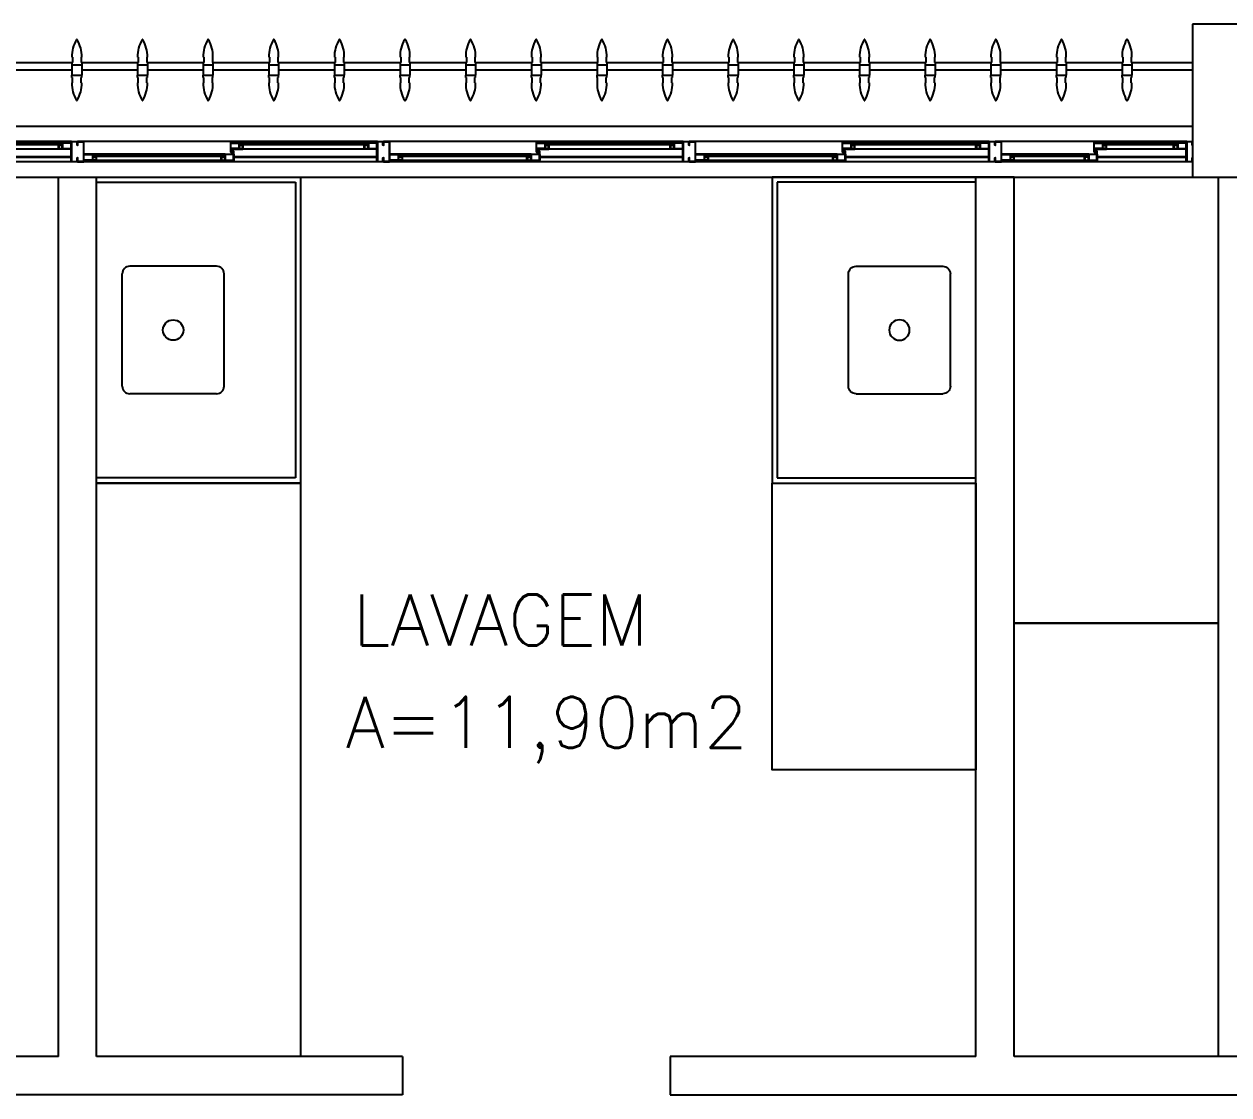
# Model space of a CAD drawing. Header units: millimetres. Extents: x 2128 to 2646, y 1972 to 2207.
# Drawn here: x 2330.027 to 2334.754, y 2111.765 to 2115.965 of the extents above; entities that cross this region are included whole.
import ezdxf

# ---------------------------------------------------------------- set-up
doc = ezdxf.new("R2010")
doc.units = ezdxf.units.MM
for name, color, linetype in [('AR-ALV', 2, 'Continuous'), ('AR-BANCADAS', 1, 'Continuous'), ('AR-BRISES', 1, 'Continuous'), ('AR-ESQ', 1, 'Continuous'), ('AR-ESTC', 3, 'Continuous'), ('AR-PEITORIL', 1, 'Continuous'), ('BC- VISTA', 1, 'Continuous'), ('BC-CUBA', 1, 'Continuous'), ('BR-PAINEL', 1, 'Continuous'), ('BR-SUPORTE', 1, 'Continuous'), ('COZ1', 1, 'Continuous'), ('DT-ESQ-BAGUETE-C', 1, 'Continuous'), ('DT-ESQ-BAGUETE-V', 1, 'Continuous'), ('DT-ESQ-CHAPA DOBRADA-V', 1, 'Continuous'), ('DT-ESQ-PERFIL CADEIRA-C', 2, 'Continuous'), ('DT-ESQ-PERFIL CADEIRA-V', 2, 'Continuous'), ('DT-ESQ-PERFIL U SIMPLES-C', 2, 'Continuous'), ('DT-ESQ-PERFIL U-C', 2, 'Continuous'), ('DT-ESQ-PERFIL U-V', 1, 'Continuous'), ('DT-ESQ-VIDRO-C', 2, 'Continuous'), ('DT-TXTMOD', 1, 'Continuous'), ('TEXTO', 2, 'Continuous'), ('Área', 2, 'Continuous')]:
    doc.layers.add(name, color=color, linetype=linetype)
doc.styles.add('S10', font='simplex.shx', dxfattribs={"height": 0.1})
doc.styles.add('UNB-100', font='simplex.shx', dxfattribs={"height": 0.2})

# ---------------------------------------------------------------- blocks, each defined once
blk = doc.blocks.new('CUBAbnc-01P')
at = {"layer": 'COZ1'}
for p, q in [((-0.25, -0.4705), (-0.25, -0.1305)), ((-0.22, -0.1005), (0.22, -0.1005)), ((0.25, -0.4705), (0.25, -0.1305)), ((-0.22, -0.5005), (0.22, -0.5005))]:
    blk.add_line(p, q, dxfattribs=at)
blk.add_circle((0, -0.3005), 0.04, dxfattribs=at)
for centre, start, end in [((-0.22, -0.1305), 90, 180), ((0.22, -0.1305), 0, 90), ((-0.22, -0.4705), 180, 270), ((0.22, -0.4705), 270, 0)]:
    blk.add_arc(centre, 0.03, start, end, dxfattribs=at)
blk = doc.blocks.new('BCP01')
at = {"layer": 'BC- VISTA'}
for p, q in [((0, -0.02), (0.78, -0.02)), ((0.78, -0.02), (0.78, -1.18)), ((0.78, -1.18), (0, -1.18))]:
    blk.add_line(p, q, dxfattribs=at)
blk.add_lwpolyline([(0.8, 0), (0.8, -1.2), (0, -1.2), (0, 0)], close=True, dxfattribs=at)
at = {"layer": 'BC-CUBA', "rotation": 90}
blk.add_blockref('CUBAbnc-01P', (0, -0.6), dxfattribs=at)
blk = doc.blocks.new('EF40-P')
at = {"layer": 'DT-ESQ-BAGUETE-C', "ltscale": 0.1}
for points in [[(0.4225, -0.08), (0.409, -0.08), (0.409, -0.0785), (0.422, -0.0785, 0.414214), (0.4225, -0.078), (0.4225, -0.067, 0.414214), (0.422, -0.0665), (0.409, -0.0665), (0.409, -0.065), (0.4225, -0.065, -0.414214), (0.424, -0.0665), (0.424, -0.0785, -0.414214)], [(0.7015, -0.08), (0.715, -0.08), (0.715, -0.0785), (0.702, -0.0785, -0.414214), (0.7015, -0.078), (0.7015, -0.067, -0.414214), (0.702, -0.0665), (0.715, -0.0665), (0.715, -0.065), (0.7015, -0.065, 0.414214), (0.7, -0.0665), (0.7, -0.0785, 0.414214)], [(1.41, -0.08), (1.3965, -0.08), (1.3965, -0.0785), (1.4095, -0.0785, 0.414214), (1.41, -0.078), (1.41, -0.067, 0.414214), (1.4095, -0.0665), (1.3965, -0.0665), (1.3965, -0.065), (1.41, -0.065, -0.414214), (1.4115, -0.0665), (1.4115, -0.0785, -0.414214)], [(1.9015, -0.08), (1.915, -0.08), (1.915, -0.0785), (1.902, -0.0785, -0.414214), (1.9015, -0.078), (1.9015, -0.067, -0.414214), (1.902, -0.0665), (1.915, -0.0665), (1.915, -0.065), (1.9015, -0.065, 0.414214), (1.9, -0.0665), (1.9, -0.0785, 0.414214)], [(2.61, -0.08), (2.5965, -0.08), (2.5965, -0.0785), (2.6095, -0.0785, 0.414214), (2.61, -0.078), (2.61, -0.067, 0.414214), (2.6095, -0.0665), (2.5965, -0.0665), (2.5965, -0.065), (2.61, -0.065, -0.414214), (2.6115, -0.0665), (2.6115, -0.0785, -0.414214)], [(3.1015, -0.08), (3.115, -0.08), (3.115, -0.0785), (3.102, -0.0785, -0.414214), (3.1015, -0.078), (3.1015, -0.067, -0.414214), (3.102, -0.0665), (3.115, -0.0665), (3.115, -0.065), (3.1015, -0.065, 0.414214), (3.1, -0.0665), (3.1, -0.0785, 0.414214)], [(3.81, -0.08), (3.7965, -0.08), (3.7965, -0.0785), (3.8095, -0.0785, 0.414214), (3.81, -0.078), (3.81, -0.067, 0.414214), (3.8095, -0.0665), (3.7965, -0.0665), (3.7965, -0.065), (3.81, -0.065, -0.414214), (3.8115, -0.0665), (3.8115, -0.0785, -0.414214)], [(4.3015, -0.08), (4.315, -0.08), (4.315, -0.0785), (4.302, -0.0785, -0.414214), (4.3015, -0.078), (4.3015, -0.067, -0.414214), (4.302, -0.0665), (4.315, -0.0665), (4.315, -0.065), (4.3015, -0.065, 0.414214), (4.3, -0.0665), (4.3, -0.0785, 0.414214)], [(0.0735, -0.125), (0.06, -0.125), (0.06, -0.1235), (0.073, -0.1235, 0.414214), (0.0735, -0.123), (0.0735, -0.112, 0.414214), (0.073, -0.1115), (0.06, -0.1115), (0.06, -0.11), (0.0735, -0.11, -0.414214), (0.075, -0.1115), (0.075, -0.1235, -0.414214)], [(0.339, -0.125), (0.3525, -0.125), (0.3525, -0.1235), (0.3395, -0.1235, -0.414214), (0.339, -0.123), (0.339, -0.112, -0.414214), (0.3395, -0.1115), (0.3525, -0.1115), (0.3525, -0.11), (0.339, -0.11, 0.414214), (0.3375, -0.1115), (0.3375, -0.1235, 0.414214)], [(0.8485, -0.125), (0.835, -0.125), (0.835, -0.1235), (0.848, -0.1235, 0.414214), (0.8485, -0.123), (0.8485, -0.112, 0.414214), (0.848, -0.1115), (0.835, -0.1115), (0.835, -0.11), (0.8485, -0.11, -0.414214), (0.85, -0.1115), (0.85, -0.1235, -0.414214)], [(1.3265, -0.125), (1.34, -0.125), (1.34, -0.1235), (1.327, -0.1235, -0.414214), (1.3265, -0.123), (1.3265, -0.112, -0.414214), (1.327, -0.1115), (1.34, -0.1115), (1.34, -0.11), (1.3265, -0.11, 0.414214), (1.325, -0.1115), (1.325, -0.1235, 0.414214)], [(2.0485, -0.125), (2.035, -0.125), (2.035, -0.1235), (2.048, -0.1235, 0.414214), (2.0485, -0.123), (2.0485, -0.112, 0.414214), (2.048, -0.1115), (2.035, -0.1115), (2.035, -0.11), (2.0485, -0.11, -0.414214), (2.05, -0.1115), (2.05, -0.1235, -0.414214)], [(2.5265, -0.125), (2.54, -0.125), (2.54, -0.1235), (2.527, -0.1235, -0.414214), (2.5265, -0.123), (2.5265, -0.112, -0.414214), (2.527, -0.1115), (2.54, -0.1115), (2.54, -0.11), (2.5265, -0.11, 0.414214), (2.525, -0.1115), (2.525, -0.1235, 0.414214)], [(3.2485, -0.125), (3.235, -0.125), (3.235, -0.1235), (3.248, -0.1235, 0.414214), (3.2485, -0.123), (3.2485, -0.112, 0.414214), (3.248, -0.1115), (3.235, -0.1115), (3.235, -0.11), (3.2485, -0.11, -0.414214), (3.25, -0.1115), (3.25, -0.1235, -0.414214)], [(3.7265, -0.125), (3.74, -0.125), (3.74, -0.1235), (3.727, -0.1235, -0.414214), (3.7265, -0.123), (3.7265, -0.112, -0.414214), (3.727, -0.1115), (3.74, -0.1115), (3.74, -0.11), (3.7265, -0.11, 0.414214), (3.725, -0.1115), (3.725, -0.1235, 0.414214)], [(4.4485, -0.125), (4.435, -0.125), (4.435, -0.1235), (4.448, -0.1235, 0.414214), (4.4485, -0.123), (4.4485, -0.112, 0.414214), (4.448, -0.1115), (4.435, -0.1115), (4.435, -0.11), (4.4485, -0.11, -0.414214), (4.45, -0.1115), (4.45, -0.1235, -0.414214)]]:
    blk.add_lwpolyline(points, format="xyb", close=True, dxfattribs=at)
at = {"layer": 'DT-ESQ-BAGUETE-V', "ltscale": 0.1}
for p, q in [((0.4225, -0.065), (0.7015, -0.065)), ((1.41, -0.065), (1.9015, -0.065)), ((2.61, -0.065), (3.1015, -0.065)), ((3.81, -0.065), (4.3015, -0.065)), ((0.0735, -0.11), (0.339, -0.11)), ((0.8485, -0.11), (1.3265, -0.11)), ((2.0485, -0.11), (2.5265, -0.11)), ((3.2485, -0.11), (3.7265, -0.11)), ((4.4485, -0.11), (4.714, -0.11))]:
    blk.add_line(p, q, dxfattribs=at)
at = {"layer": 'DT-ESQ-CHAPA DOBRADA-V', "ltscale": 0.1}
for p, q in [((0.025, -0.077), (0.374, -0.077)), ((0.025, -0.08), (0.374, -0.08)), ((0.8, -0.077), (1.3615, -0.077)), ((0.8, -0.08), (1.3615, -0.08)), ((2, -0.077), (2.5615, -0.077)), ((2, -0.08), (2.5615, -0.08)), ((3.2, -0.077), (3.7615, -0.077)), ((3.2, -0.08), (3.7615, -0.08)), ((4.4, -0.077), (4.749, -0.077)), ((4.4, -0.08), (4.749, -0.08))]:
    blk.add_line(p, q, dxfattribs=at)
at = {"layer": 'DT-ESQ-PERFIL CADEIRA-C', "ltscale": 0.1}
for p, q in [((0.376, -0.0885), (0.4225, -0.0885)), ((0.75, -0.0885), (0.7015, -0.0885)), ((1.3635, -0.0885), (1.41, -0.0885)), ((1.95, -0.0885), (1.9015, -0.0885)), ((2.5635, -0.0885), (2.61, -0.0885)), ((3.15, -0.0885), (3.1015, -0.0885)), ((3.7635, -0.0885), (3.81, -0.0885)), ((4.35, -0.0885), (4.3015, -0.0885)), ((0.025, -0.1335), (0.0735, -0.1335)), ((0.3855, -0.1335), (0.339, -0.1335)), ((0.8, -0.1335), (0.8485, -0.1335)), ((1.373, -0.1335), (1.3265, -0.1335)), ((2, -0.1335), (2.0485, -0.1335)), ((2.573, -0.1335), (2.5265, -0.1335)), ((3.2, -0.1335), (3.2485, -0.1335)), ((3.773, -0.1335), (3.7265, -0.1335)), ((4.4, -0.1335), (4.4485, -0.1335))]:
    blk.add_line(p, q, dxfattribs=at)
for points in [[(0.4225, -0.087, -1), (0.4225, -0.09), (0.376, -0.09, -0.414214), (0.374, -0.088), (0.374, -0.067, -0.414214), (0.376, -0.065), (0.4075, -0.065, -0.414214), (0.409, -0.0665), (0.409, -0.087)], [(0.409, -0.0885, -0.198913), (0.4079, -0.0881, -0.198913), (0.4075, -0.087), (0.4075, -0.067, 0.414214), (0.407, -0.0665), (0.376, -0.0665, 0.414214), (0.3755, -0.067), (0.3755, -0.088, 0.414214), (0.376, -0.0885)], [(0.7015, -0.09), (0.75, -0.09), (0.75, -0.0885), (0.715, -0.0885, 0.198912), (0.7161, -0.0881, 0.198913), (0.7165, -0.087), (0.7165, -0.067, -0.414214), (0.717, -0.0665), (0.75, -0.0665), (0.75, -0.065), (0.7165, -0.065, 0.414214), (0.715, -0.0665), (0.715, -0.0785), (0.715, -0.08), (0.715, -0.087), (0.7015, -0.087, 1)], [(1.41, -0.087, -1), (1.41, -0.09), (1.3635, -0.09, -0.414214), (1.3615, -0.088), (1.3615, -0.067, -0.414214), (1.3635, -0.065), (1.395, -0.065, -0.414214), (1.3965, -0.0665), (1.3965, -0.087)], [(1.3965, -0.0885, -0.198913), (1.3954, -0.0881, -0.198913), (1.395, -0.087), (1.395, -0.067, 0.414214), (1.3945, -0.0665), (1.3635, -0.0665, 0.414214), (1.363, -0.067), (1.363, -0.088, 0.414214), (1.3635, -0.0885)], [(1.9015, -0.09), (1.95, -0.09), (1.95, -0.0885), (1.915, -0.0885, 0.198912), (1.9161, -0.0881, 0.198913), (1.9165, -0.087), (1.9165, -0.067, -0.414214), (1.917, -0.0665), (1.95, -0.0665), (1.95, -0.065), (1.9165, -0.065, 0.414214), (1.915, -0.0665), (1.915, -0.0785), (1.915, -0.08), (1.915, -0.087), (1.9015, -0.087, 1)], [(2.61, -0.087, -1), (2.61, -0.09), (2.5635, -0.09, -0.414214), (2.5615, -0.088), (2.5615, -0.067, -0.414214), (2.5635, -0.065), (2.595, -0.065, -0.414214), (2.5965, -0.0665), (2.5965, -0.087)], [(2.5965, -0.0885, -0.198913), (2.5954, -0.0881, -0.198913), (2.595, -0.087), (2.595, -0.067, 0.414214), (2.5945, -0.0665), (2.5635, -0.0665, 0.414214), (2.563, -0.067), (2.563, -0.088, 0.414214), (2.5635, -0.0885)], [(3.1015, -0.09), (3.15, -0.09), (3.15, -0.0885), (3.115, -0.0885, 0.198912), (3.1161, -0.0881, 0.198913), (3.1165, -0.087), (3.1165, -0.067, -0.414214), (3.117, -0.0665), (3.15, -0.0665), (3.15, -0.065), (3.1165, -0.065, 0.414214), (3.115, -0.0665), (3.115, -0.0785), (3.115, -0.08), (3.115, -0.087), (3.1015, -0.087, 1)], [(3.81, -0.087, -1), (3.81, -0.09), (3.7635, -0.09, -0.414214), (3.7615, -0.088), (3.7615, -0.067, -0.414214), (3.7635, -0.065), (3.795, -0.065, -0.414214), (3.7965, -0.0665), (3.7965, -0.087)], [(3.7965, -0.0885, -0.198913), (3.7954, -0.0881, -0.198913), (3.795, -0.087), (3.795, -0.067, 0.414214), (3.7945, -0.0665), (3.7635, -0.0665, 0.414214), (3.763, -0.067), (3.763, -0.088, 0.414214), (3.7635, -0.0885)], [(4.3015, -0.09), (4.35, -0.09), (4.35, -0.0885), (4.315, -0.0885, 0.198912), (4.3161, -0.0881, 0.198913), (4.3165, -0.087), (4.3165, -0.067, -0.414214), (4.317, -0.0665), (4.35, -0.0665), (4.35, -0.065), (4.3165, -0.065, 0.414214), (4.315, -0.0665), (4.315, -0.0785), (4.315, -0.08), (4.315, -0.087), (4.3015, -0.087, 1)], [(0.0735, -0.135), (0.025, -0.135), (0.025, -0.1335), (0.06, -0.1335, -0.198912), (0.0589, -0.1331, -0.198913), (0.0585, -0.132), (0.0585, -0.112, 0.414214), (0.058, -0.1115), (0.025, -0.1115), (0.025, -0.11), (0.0585, -0.11, -0.414214), (0.06, -0.1115), (0.06, -0.1235), (0.06, -0.125), (0.06, -0.132), (0.0735, -0.132, -1)], [(0.339, -0.132, 1), (0.339, -0.135), (0.3855, -0.135, 0.414214), (0.3875, -0.133), (0.3875, -0.112, 0.414214), (0.3855, -0.11), (0.354, -0.11, 0.414214), (0.3525, -0.1115), (0.3525, -0.132)], [(0.3525, -0.1335, 0.198913), (0.3536, -0.1331, 0.198913), (0.354, -0.132), (0.354, -0.112, -0.414214), (0.3545, -0.1115), (0.3855, -0.1115, -0.414214), (0.386, -0.112), (0.386, -0.133, -0.414214), (0.3855, -0.1335)], [(0.8485, -0.135), (0.8, -0.135), (0.8, -0.1335), (0.835, -0.1335, -0.198912), (0.8339, -0.1331, -0.198913), (0.8335, -0.132), (0.8335, -0.112, 0.414214), (0.833, -0.1115), (0.8, -0.1115), (0.8, -0.11), (0.8335, -0.11, -0.414214), (0.835, -0.1115), (0.835, -0.1235), (0.835, -0.125), (0.835, -0.132), (0.8485, -0.132, -1)], [(1.3265, -0.132, 1), (1.3265, -0.135), (1.373, -0.135, 0.414214), (1.375, -0.133), (1.375, -0.112, 0.414214), (1.373, -0.11), (1.3415, -0.11, 0.414214), (1.34, -0.1115), (1.34, -0.132)], [(1.34, -0.1335, 0.198913), (1.3411, -0.1331, 0.198913), (1.3415, -0.132), (1.3415, -0.112, -0.414214), (1.342, -0.1115), (1.373, -0.1115, -0.414214), (1.3735, -0.112), (1.3735, -0.133, -0.414214), (1.373, -0.1335)], [(2.0485, -0.135), (2, -0.135), (2, -0.1335), (2.035, -0.1335, -0.198912), (2.0339, -0.1331, -0.198913), (2.0335, -0.132), (2.0335, -0.112, 0.414214), (2.033, -0.1115), (2, -0.1115), (2, -0.11), (2.0335, -0.11, -0.414214), (2.035, -0.1115), (2.035, -0.1235), (2.035, -0.125), (2.035, -0.132), (2.0485, -0.132, -1)], [(2.5265, -0.132, 1), (2.5265, -0.135), (2.573, -0.135, 0.414214), (2.575, -0.133), (2.575, -0.112, 0.414214), (2.573, -0.11), (2.5415, -0.11, 0.414214), (2.54, -0.1115), (2.54, -0.132)], [(2.54, -0.1335, 0.198913), (2.5411, -0.1331, 0.198913), (2.5415, -0.132), (2.5415, -0.112, -0.414214), (2.542, -0.1115), (2.573, -0.1115, -0.414214), (2.5735, -0.112), (2.5735, -0.133, -0.414214), (2.573, -0.1335)], [(3.2485, -0.135), (3.2, -0.135), (3.2, -0.1335), (3.235, -0.1335, -0.198912), (3.2339, -0.1331, -0.198913), (3.2335, -0.132), (3.2335, -0.112, 0.414214), (3.233, -0.1115), (3.2, -0.1115), (3.2, -0.11), (3.2335, -0.11, -0.414214), (3.235, -0.1115), (3.235, -0.1235), (3.235, -0.125), (3.235, -0.132), (3.2485, -0.132, -1)], [(3.7265, -0.132, 1), (3.7265, -0.135), (3.773, -0.135, 0.414214), (3.775, -0.133), (3.775, -0.112, 0.414214), (3.773, -0.11), (3.7415, -0.11, 0.414214), (3.74, -0.1115), (3.74, -0.132)], [(3.74, -0.1335, 0.198913), (3.7411, -0.1331, 0.198913), (3.7415, -0.132), (3.7415, -0.112, -0.414214), (3.742, -0.1115), (3.773, -0.1115, -0.414214), (3.7735, -0.112), (3.7735, -0.133, -0.414214), (3.773, -0.1335)], [(4.4485, -0.135), (4.4, -0.135), (4.4, -0.1335), (4.435, -0.1335, -0.198912), (4.4339, -0.1331, -0.198913), (4.4335, -0.132), (4.4335, -0.112, 0.414214), (4.433, -0.1115), (4.4, -0.1115), (4.4, -0.11), (4.4335, -0.11, -0.414214), (4.435, -0.1115), (4.435, -0.1235), (4.435, -0.125), (4.435, -0.132), (4.4485, -0.132, -1)]]:
    blk.add_lwpolyline(points, format="xyb", close=True, dxfattribs=at)
at = {"layer": 'DT-ESQ-PERFIL CADEIRA-V', "ltscale": 0.1}
for p, q in [((0.4075, -0.09), (0.7015, -0.09)), ((1.395, -0.09), (1.9015, -0.09)), ((2.595, -0.09), (3.1015, -0.09)), ((3.795, -0.09), (4.3015, -0.09)), ((0.0735, -0.135), (0.339, -0.135)), ((0.8485, -0.135), (1.3265, -0.135)), ((2.0485, -0.135), (2.5265, -0.135)), ((3.2485, -0.135), (3.7265, -0.135)), ((4.4485, -0.135), (4.714, -0.135))]:
    blk.add_line(p, q, dxfattribs=at)
at = {"layer": 'DT-ESQ-PERFIL U SIMPLES-C', "ltscale": 0.1}
for points in [[(0.376, -0.102), (0.384, -0.102), (0.384, -0.1005), (0.376, -0.1005, -0.414214), (0.3755, -0.1), (0.3755, -0.092, -0.414214), (0.376, -0.0915), (0.384, -0.0915), (0.384, -0.09), (0.376, -0.09, 0.414214), (0.374, -0.092), (0.374, -0.1, 0.414214)], [(1.3635, -0.102), (1.3715, -0.102), (1.3715, -0.1005), (1.3635, -0.1005, -0.414214), (1.363, -0.1), (1.363, -0.092, -0.414214), (1.3635, -0.0915), (1.3715, -0.0915), (1.3715, -0.09), (1.3635, -0.09, 0.414214), (1.3615, -0.092), (1.3615, -0.1, 0.414214)], [(2.5635, -0.102), (2.5715, -0.102), (2.5715, -0.1005), (2.5635, -0.1005, -0.414214), (2.563, -0.1), (2.563, -0.092, -0.414214), (2.5635, -0.0915), (2.5715, -0.0915), (2.5715, -0.09), (2.5635, -0.09, 0.414214), (2.5615, -0.092), (2.5615, -0.1, 0.414214)], [(3.7635, -0.102), (3.7715, -0.102), (3.7715, -0.1005), (3.7635, -0.1005, -0.414214), (3.763, -0.1), (3.763, -0.092, -0.414214), (3.7635, -0.0915), (3.7715, -0.0915), (3.7715, -0.09), (3.7635, -0.09, 0.414214), (3.7615, -0.092), (3.7615, -0.1, 0.414214)], [(0.3855, -0.098), (0.3775, -0.098), (0.3775, -0.0995), (0.3855, -0.0995, -0.414214), (0.386, -0.1), (0.386, -0.108, -0.414214), (0.3855, -0.1085), (0.3775, -0.1085), (0.3775, -0.11), (0.3855, -0.11, 0.414214), (0.3875, -0.108), (0.3875, -0.1, 0.414214)], [(1.373, -0.098), (1.365, -0.098), (1.365, -0.0995), (1.373, -0.0995, -0.414214), (1.3735, -0.1), (1.3735, -0.108, -0.414214), (1.373, -0.1085), (1.365, -0.1085), (1.365, -0.11), (1.373, -0.11, 0.414214), (1.375, -0.108), (1.375, -0.1, 0.414214)], [(2.573, -0.098), (2.565, -0.098), (2.565, -0.0995), (2.573, -0.0995, -0.414214), (2.5735, -0.1), (2.5735, -0.108, -0.414214), (2.573, -0.1085), (2.565, -0.1085), (2.565, -0.11), (2.573, -0.11, 0.414214), (2.575, -0.108), (2.575, -0.1, 0.414214)], [(3.773, -0.098), (3.765, -0.098), (3.765, -0.0995), (3.773, -0.0995, -0.414214), (3.7735, -0.1), (3.7735, -0.108, -0.414214), (3.773, -0.1085), (3.765, -0.1085), (3.765, -0.11), (3.773, -0.11, 0.414214), (3.775, -0.108), (3.775, -0.1, 0.414214)]]:
    blk.add_lwpolyline(points, format="xyb", close=True, dxfattribs=at)
at = {"layer": 'DT-ESQ-PERFIL U-C', "ltscale": 0.1}
for points in [[(0, -0.0615, -0.414214), (0.0015, -0.06), (0.0235, -0.06, -0.414214), (0.025, -0.0615), (0.025, -0.1385, -0.414214), (0.0235, -0.14), (0.0015, -0.14, -0.414214), (0, -0.1385), (0, -0.125), (0.0015, -0.125), (0.0015, -0.138, 0.414214), (0.002, -0.1385), (0.023, -0.1385, 0.414214), (0.0235, -0.138), (0.0235, -0.062, 0.414214), (0.023, -0.0615), (0.002, -0.0615, 0.414214), (0.0015, -0.062), (0.0015, -0.075), (0, -0.075)], [(0.775, -0.0615, 0.414214), (0.7735, -0.06), (0.7515, -0.06, 0.414214), (0.75, -0.0615), (0.75, -0.1385, 0.414214), (0.7515, -0.14), (0.7735, -0.14, 0.414214), (0.775, -0.1385), (0.775, -0.125), (0.7735, -0.125), (0.7735, -0.138, -0.414214), (0.773, -0.1385), (0.752, -0.1385, -0.414214), (0.7515, -0.138), (0.7515, -0.062, -0.414214), (0.752, -0.0615), (0.773, -0.0615, -0.414214), (0.7735, -0.062), (0.7735, -0.075), (0.775, -0.075)], [(0.775, -0.0615, -0.414214), (0.7765, -0.06), (0.7985, -0.06, -0.414214), (0.8, -0.0615), (0.8, -0.1385, -0.414214), (0.7985, -0.14), (0.7765, -0.14, -0.414214), (0.775, -0.1385), (0.775, -0.125), (0.7765, -0.125), (0.7765, -0.138, 0.414214), (0.777, -0.1385), (0.798, -0.1385, 0.414214), (0.7985, -0.138), (0.7985, -0.062, 0.414214), (0.798, -0.0615), (0.777, -0.0615, 0.414214), (0.7765, -0.062), (0.7765, -0.075), (0.775, -0.075)], [(1.975, -0.0615, 0.414214), (1.9735, -0.06), (1.9515, -0.06, 0.414214), (1.95, -0.0615), (1.95, -0.1385, 0.414214), (1.9515, -0.14), (1.9735, -0.14, 0.414214), (1.975, -0.1385), (1.975, -0.125), (1.9735, -0.125), (1.9735, -0.138, -0.414214), (1.973, -0.1385), (1.952, -0.1385, -0.414214), (1.9515, -0.138), (1.9515, -0.062, -0.414214), (1.952, -0.0615), (1.973, -0.0615, -0.414214), (1.9735, -0.062), (1.9735, -0.075), (1.975, -0.075)], [(1.975, -0.0615, -0.414214), (1.9765, -0.06), (1.9985, -0.06, -0.414214), (2, -0.0615), (2, -0.1385, -0.414214), (1.9985, -0.14), (1.9765, -0.14, -0.414214), (1.975, -0.1385), (1.975, -0.125), (1.9765, -0.125), (1.9765, -0.138, 0.414214), (1.977, -0.1385), (1.998, -0.1385, 0.414214), (1.9985, -0.138), (1.9985, -0.062, 0.414214), (1.998, -0.0615), (1.977, -0.0615, 0.414214), (1.9765, -0.062), (1.9765, -0.075), (1.975, -0.075)], [(3.175, -0.0615, 0.414214), (3.1735, -0.06), (3.1515, -0.06, 0.414214), (3.15, -0.0615), (3.15, -0.1385, 0.414214), (3.1515, -0.14), (3.1735, -0.14, 0.414214), (3.175, -0.1385), (3.175, -0.125), (3.1735, -0.125), (3.1735, -0.138, -0.414214), (3.173, -0.1385), (3.152, -0.1385, -0.414214), (3.1515, -0.138), (3.1515, -0.062, -0.414214), (3.152, -0.0615), (3.173, -0.0615, -0.414214), (3.1735, -0.062), (3.1735, -0.075), (3.175, -0.075)], [(3.175, -0.0615, -0.414214), (3.1765, -0.06), (3.1985, -0.06, -0.414214), (3.2, -0.0615), (3.2, -0.1385, -0.414214), (3.1985, -0.14), (3.1765, -0.14, -0.414214), (3.175, -0.1385), (3.175, -0.125), (3.1765, -0.125), (3.1765, -0.138, 0.414214), (3.177, -0.1385), (3.198, -0.1385, 0.414214), (3.1985, -0.138), (3.1985, -0.062, 0.414214), (3.198, -0.0615), (3.177, -0.0615, 0.414214), (3.1765, -0.062), (3.1765, -0.075), (3.175, -0.075)], [(4.375, -0.0615, 0.414214), (4.3735, -0.06), (4.3515, -0.06, 0.414214), (4.35, -0.0615), (4.35, -0.1385, 0.414214), (4.3515, -0.14), (4.3735, -0.14, 0.414214), (4.375, -0.1385), (4.375, -0.125), (4.3735, -0.125), (4.3735, -0.138, -0.414214), (4.373, -0.1385), (4.352, -0.1385, -0.414214), (4.3515, -0.138), (4.3515, -0.062, -0.414214), (4.352, -0.0615), (4.373, -0.0615, -0.414214), (4.3735, -0.062), (4.3735, -0.075), (4.375, -0.075)], [(4.375, -0.0615, -0.414214), (4.3765, -0.06), (4.3985, -0.06, -0.414214), (4.4, -0.0615), (4.4, -0.1385, -0.414214), (4.3985, -0.14), (4.3765, -0.14, -0.414214), (4.375, -0.1385), (4.375, -0.125), (4.3765, -0.125), (4.3765, -0.138, 0.414214), (4.377, -0.1385), (4.398, -0.1385, 0.414214), (4.3985, -0.138), (4.3985, -0.062, 0.414214), (4.398, -0.0615), (4.377, -0.0615, 0.414214), (4.3765, -0.062), (4.3765, -0.075), (4.375, -0.075)]]:
    blk.add_lwpolyline(points, format="xyb", close=True, dxfattribs=at)
at = {"layer": 'DT-ESQ-PERFIL U-V', "ltscale": 0.1}
for p, q in [((0.0235, -0.06), (0.7515, -0.06)), ((0.7985, -0.06), (1.9515, -0.06)), ((1.9985, -0.06), (3.1515, -0.06)), ((3.1985, -0.06), (4.3515, -0.06)), ((4.3985, -0.06), (5.1265, -0.06)), ((0.0235, -0.14), (0.7515, -0.14)), ((0.7985, -0.14), (1.9515, -0.14)), ((1.9985, -0.14), (3.1515, -0.14)), ((3.1985, -0.14), (4.3515, -0.14)), ((4.3985, -0.14), (5.1265, -0.14))]:
    blk.add_line(p, q, dxfattribs=at)
at = {"layer": 'DT-ESQ-VIDRO-C', "ltscale": 0.1}
for points in [[(0.7125, -0.085), (0.7125, -0.082), (0.4115, -0.082), (0.4115, -0.085)], [(1.9125, -0.085), (1.9125, -0.082), (1.399, -0.082), (1.399, -0.085)], [(3.1125, -0.085), (3.1125, -0.082), (2.599, -0.082), (2.599, -0.085)], [(4.3125, -0.085), (4.3125, -0.082), (3.799, -0.082), (3.799, -0.085)], [(0.063, -0.13), (0.063, -0.127), (0.3495, -0.127), (0.3495, -0.13)], [(0.838, -0.13), (0.838, -0.127), (1.337, -0.127), (1.337, -0.13)], [(2.038, -0.13), (2.038, -0.127), (2.537, -0.127), (2.537, -0.13)], [(3.238, -0.13), (3.238, -0.127), (3.737, -0.127), (3.737, -0.13)], [(4.438, -0.13), (4.438, -0.127), (4.7245, -0.127), (4.7245, -0.13)]]:
    blk.add_lwpolyline(points, close=True, dxfattribs=at)
at = {"layer": 'DT-TXTMOD', "ltscale": 0.1, "style": 'S10', "flags": 3}
for tag, p in [('M01', (0.025, -0.28)), ('M02', (0.3253, -0.28)), ('M03', (0.627, -0.28)), ('M04', (0.9288, -0.28)), ('M05', (1.2306, -0.28)), ('M06', (1.5323, -0.28)), ('M07', (1.8341, -0.28)), ('M08', (2.1359, -0.28)), ('M09', (2.4376, -0.28)), ('M10', (2.7394, -0.28)), ('M11', (3.0412, -0.28)), ('M12', (3.3429, -0.28)), ('M13', (3.6447, -0.28)), ('M14', (3.9464, -0.28)), ('M15', (4.2482, -0.28)), ('M16', (4.55, -0.28)), ('M17', (4.8517, -0.28))]:
    blk.add_attdef(tag, p, '', height=0.1, dxfattribs=at)
blk = doc.blocks.new('BR-MODULO8')
at = {"layer": 'BR-PAINEL'}
for p, q in [((-4.3967, 0.27), (-4.3942, 0.27)), ((-4.3967, 0.25), (-4.3967, 0.24)), ((-4.3967, 0.25), (-4.3942, 0.25)), ((-4.3967, 0.24), (-4.3583, 0.24)), ((-4.3967, 0.24), (-4.3967, 0.2)), ((-4.3942, 0.27), (-4.3942, 0.25)), ((-4.3608, 0.27), (-4.3608, 0.25)), ((-4.3583, 0.27), (-4.3608, 0.27)), ((-4.3583, 0.25), (-4.3608, 0.25)), ((-4.3583, 0.25), (-4.3583, 0.24)), ((-4.3583, 0.24), (-4.3583, 0.2)), ((-4.1392, 0.27), (-4.1367, 0.27)), ((-4.1392, 0.25), (-4.1392, 0.24)), ((-4.1392, 0.25), (-4.1367, 0.25)), ((-4.1392, 0.24), (-4.1008, 0.24)), ((-4.1392, 0.24), (-4.1392, 0.2)), ((-4.1367, 0.27), (-4.1367, 0.25)), ((-4.1033, 0.27), (-4.1033, 0.25)), ((-4.1008, 0.27), (-4.1033, 0.27)), ((-4.1008, 0.25), (-4.1033, 0.25)), ((-4.1008, 0.25), (-4.1008, 0.24)), ((-4.1008, 0.24), (-4.1008, 0.2)), ((-3.8817, 0.27), (-3.8792, 0.27)), ((-3.8817, 0.25), (-3.8817, 0.24)), ((-3.8817, 0.25), (-3.8792, 0.25)), ((-3.8817, 0.24), (-3.8433, 0.24)), ((-3.8817, 0.24), (-3.8817, 0.2)), ((-3.8792, 0.27), (-3.8792, 0.25)), ((-3.8458, 0.27), (-3.8458, 0.25)), ((-3.8433, 0.27), (-3.8458, 0.27)), ((-3.8433, 0.25), (-3.8458, 0.25)), ((-3.8433, 0.25), (-3.8433, 0.24)), ((-3.8433, 0.24), (-3.8433, 0.2)), ((-3.6242, 0.27), (-3.6217, 0.27)), ((-3.6242, 0.25), (-3.6242, 0.24)), ((-3.6242, 0.25), (-3.6217, 0.25)), ((-3.6242, 0.24), (-3.5858, 0.24)), ((-3.6242, 0.24), (-3.6242, 0.2)), ((-3.6217, 0.27), (-3.6217, 0.25)), ((-3.5883, 0.27), (-3.5883, 0.25)), ((-3.5858, 0.27), (-3.5883, 0.27)), ((-3.5858, 0.25), (-3.5883, 0.25)), ((-3.5858, 0.25), (-3.5858, 0.24)), ((-3.5858, 0.24), (-3.5858, 0.2)), ((-3.3667, 0.27), (-3.3642, 0.27)), ((-3.3667, 0.25), (-3.3667, 0.24)), ((-3.3667, 0.25), (-3.3642, 0.25)), ((-3.3667, 0.24), (-3.3283, 0.24)), ((-3.3667, 0.24), (-3.3667, 0.2)), ((-3.3642, 0.27), (-3.3642, 0.25)), ((-3.3308, 0.27), (-3.3308, 0.25)), ((-3.3283, 0.27), (-3.3308, 0.27)), ((-3.3283, 0.25), (-3.3308, 0.25)), ((-3.3283, 0.25), (-3.3283, 0.24)), ((-3.3283, 0.24), (-3.3283, 0.2)), ((-3.1092, 0.27), (-3.1067, 0.27)), ((-3.1092, 0.25), (-3.1092, 0.24)), ((-3.1092, 0.25), (-3.1067, 0.25)), ((-3.1092, 0.24), (-3.0708, 0.24)), ((-3.1092, 0.24), (-3.1092, 0.2)), ((-3.1067, 0.27), (-3.1067, 0.25)), ((-3.0733, 0.27), (-3.0733, 0.25)), ((-3.0708, 0.27), (-3.0733, 0.27)), ((-3.0708, 0.25), (-3.0733, 0.25)), ((-3.0708, 0.25), (-3.0708, 0.24)), ((-3.0708, 0.24), (-3.0708, 0.2)), ((-2.8517, 0.27), (-2.8492, 0.27)), ((-2.8517, 0.25), (-2.8517, 0.24)), ((-2.8517, 0.25), (-2.8492, 0.25)), ((-2.8517, 0.24), (-2.8133, 0.24)), ((-2.8517, 0.24), (-2.8517, 0.2)), ((-2.8492, 0.27), (-2.8492, 0.25)), ((-2.8158, 0.27), (-2.8158, 0.25)), ((-2.8133, 0.27), (-2.8158, 0.27)), ((-2.8133, 0.25), (-2.8158, 0.25)), ((-2.8133, 0.25), (-2.8133, 0.24)), ((-2.8133, 0.24), (-2.8133, 0.2)), ((-2.5942, 0.27), (-2.5917, 0.27)), ((-2.5942, 0.25), (-2.5942, 0.24)), ((-2.5942, 0.25), (-2.5917, 0.25)), ((-2.5942, 0.24), (-2.5558, 0.24)), ((-2.5942, 0.24), (-2.5942, 0.2)), ((-2.5917, 0.27), (-2.5917, 0.25)), ((-2.5583, 0.27), (-2.5583, 0.25)), ((-2.5558, 0.27), (-2.5583, 0.27)), ((-2.5558, 0.25), (-2.5583, 0.25)), ((-2.5558, 0.25), (-2.5558, 0.24)), ((-2.5558, 0.24), (-2.5558, 0.2)), ((-2.3367, 0.27), (-2.3342, 0.27)), ((-2.3367, 0.25), (-2.3367, 0.24)), ((-2.3367, 0.25), (-2.3342, 0.25)), ((-2.3367, 0.24), (-2.2983, 0.24)), ((-2.3367, 0.24), (-2.3367, 0.2)), ((-2.3342, 0.27), (-2.3342, 0.25)), ((-2.3008, 0.27), (-2.3008, 0.25)), ((-2.2983, 0.27), (-2.3008, 0.27)), ((-2.2983, 0.25), (-2.3008, 0.25)), ((-2.2983, 0.25), (-2.2983, 0.24)), ((-2.2983, 0.24), (-2.2983, 0.2)), ((-2.0792, 0.27), (-2.0767, 0.27)), ((-2.0792, 0.25), (-2.0792, 0.24)), ((-2.0792, 0.25), (-2.0767, 0.25)), ((-2.0792, 0.24), (-2.0408, 0.24)), ((-2.0792, 0.24), (-2.0792, 0.2)), ((-2.0767, 0.27), (-2.0767, 0.25)), ((-2.0433, 0.27), (-2.0433, 0.25)), ((-2.0408, 0.27), (-2.0433, 0.27)), ((-2.0408, 0.25), (-2.0433, 0.25)), ((-2.0408, 0.25), (-2.0408, 0.24)), ((-2.0408, 0.24), (-2.0408, 0.2)), ((-1.8217, 0.27), (-1.8192, 0.27)), ((-1.8217, 0.25), (-1.8217, 0.24)), ((-1.8217, 0.25), (-1.8192, 0.25)), ((-1.8217, 0.24), (-1.7833, 0.24)), ((-1.8217, 0.24), (-1.8217, 0.2)), ((-1.8192, 0.27), (-1.8192, 0.25)), ((-1.7858, 0.27), (-1.7858, 0.25)), ((-1.7833, 0.27), (-1.7858, 0.27)), ((-1.7833, 0.25), (-1.7858, 0.25)), ((-1.7833, 0.25), (-1.7833, 0.24)), ((-1.7833, 0.24), (-1.7833, 0.2)), ((-1.5642, 0.27), (-1.5617, 0.27)), ((-1.5642, 0.25), (-1.5642, 0.24)), ((-1.5642, 0.25), (-1.5617, 0.25)), ((-1.5642, 0.24), (-1.5258, 0.24)), ((-1.5642, 0.24), (-1.5642, 0.2)), ((-1.5617, 0.27), (-1.5617, 0.25)), ((-1.5283, 0.27), (-1.5283, 0.25)), ((-1.5258, 0.27), (-1.5283, 0.27)), ((-1.5258, 0.25), (-1.5283, 0.25)), ((-1.5258, 0.25), (-1.5258, 0.24)), ((-1.5258, 0.24), (-1.5258, 0.2)), ((-1.3067, 0.27), (-1.3042, 0.27)), ((-1.3067, 0.25), (-1.3067, 0.24)), ((-1.3067, 0.25), (-1.3042, 0.25)), ((-1.3067, 0.24), (-1.2683, 0.24)), ((-1.3067, 0.24), (-1.3067, 0.2)), ((-1.3042, 0.27), (-1.3042, 0.25)), ((-1.2708, 0.27), (-1.2708, 0.25)), ((-1.2683, 0.27), (-1.2708, 0.27)), ((-1.2683, 0.25), (-1.2708, 0.25)), ((-1.2683, 0.25), (-1.2683, 0.24)), ((-1.2683, 0.24), (-1.2683, 0.2)), ((-1.0492, 0.27), (-1.0467, 0.27)), ((-1.0492, 0.25), (-1.0492, 0.24)), ((-1.0492, 0.25), (-1.0467, 0.25)), ((-1.0492, 0.24), (-1.0108, 0.24)), ((-1.0492, 0.24), (-1.0492, 0.2)), ((-1.0467, 0.27), (-1.0467, 0.25)), ((-1.0133, 0.27), (-1.0133, 0.25)), ((-1.0108, 0.27), (-1.0133, 0.27)), ((-1.0108, 0.25), (-1.0133, 0.25)), ((-1.0108, 0.25), (-1.0108, 0.24)), ((-1.0108, 0.24), (-1.0108, 0.2)), ((-0.7917, 0.27), (-0.7892, 0.27)), ((-0.7917, 0.25), (-0.7917, 0.24)), ((-0.7917, 0.25), (-0.7892, 0.25)), ((-0.7917, 0.24), (-0.7533, 0.24)), ((-0.7917, 0.24), (-0.7917, 0.2)), ((-0.7892, 0.27), (-0.7892, 0.25)), ((-0.7558, 0.27), (-0.7558, 0.25)), ((-0.7533, 0.27), (-0.7558, 0.27)), ((-0.7533, 0.25), (-0.7558, 0.25)), ((-0.7533, 0.25), (-0.7533, 0.24)), ((-0.7533, 0.24), (-0.7533, 0.2)), ((-0.5342, 0.27), (-0.5317, 0.27)), ((-0.5342, 0.25), (-0.5317, 0.25)), ((-0.5342, 0.25), (-0.5342, 0.24)), ((-0.5342, 0.24), (-0.5342, 0.2)), ((-0.5342, 0.24), (-0.4958, 0.24)), ((-0.5317, 0.27), (-0.5317, 0.25)), ((-0.4958, 0.27), (-0.4983, 0.27)), ((-0.4983, 0.27), (-0.4983, 0.25)), ((-0.4958, 0.25), (-0.4983, 0.25)), ((-0.4958, 0.25), (-0.4958, 0.24)), ((-0.4958, 0.24), (-0.4958, 0.2)), ((-0.2767, 0.27), (-0.2742, 0.27)), ((-0.2767, 0.25), (-0.2767, 0.24)), ((-0.2767, 0.25), (-0.2742, 0.25)), ((-0.2767, 0.24), (-0.2383, 0.24)), ((-0.2767, 0.24), (-0.2767, 0.2)), ((-0.2742, 0.27), (-0.2742, 0.25)), ((-0.2408, 0.27), (-0.2408, 0.25)), ((-0.2383, 0.27), (-0.2408, 0.27)), ((-0.2383, 0.25), (-0.2408, 0.25)), ((-0.2383, 0.25), (-0.2383, 0.24)), ((-0.2383, 0.24), (-0.2383, 0.2)), ((-4.3967, 0.2), (-4.3583, 0.2)), ((-4.3967, 0.19), (-4.3967, 0.2)), ((-4.3967, 0.19), (-4.3942, 0.19)), ((-4.3942, 0.17), (-4.3942, 0.19)), ((-4.3583, 0.19), (-4.3608, 0.19)), ((-4.3608, 0.17), (-4.3608, 0.19)), ((-4.3583, 0.19), (-4.3583, 0.2)), ((-4.1392, 0.2), (-4.1008, 0.2)), ((-4.1392, 0.19), (-4.1392, 0.2)), ((-4.1392, 0.19), (-4.1367, 0.19)), ((-4.1367, 0.17), (-4.1367, 0.19)), ((-4.1008, 0.19), (-4.1033, 0.19)), ((-4.1033, 0.17), (-4.1033, 0.19)), ((-4.1008, 0.19), (-4.1008, 0.2)), ((-3.8817, 0.2), (-3.8433, 0.2)), ((-3.8817, 0.19), (-3.8817, 0.2)), ((-3.8817, 0.19), (-3.8792, 0.19)), ((-3.8792, 0.17), (-3.8792, 0.19)), ((-3.8433, 0.19), (-3.8458, 0.19)), ((-3.8458, 0.17), (-3.8458, 0.19)), ((-3.8433, 0.19), (-3.8433, 0.2)), ((-3.6242, 0.2), (-3.5858, 0.2)), ((-3.6242, 0.19), (-3.6242, 0.2)), ((-3.6242, 0.19), (-3.6217, 0.19)), ((-3.6217, 0.17), (-3.6217, 0.19)), ((-3.5858, 0.19), (-3.5883, 0.19)), ((-3.5883, 0.17), (-3.5883, 0.19)), ((-3.5858, 0.19), (-3.5858, 0.2)), ((-3.3667, 0.2), (-3.3283, 0.2)), ((-3.3667, 0.19), (-3.3667, 0.2)), ((-3.3667, 0.19), (-3.3642, 0.19)), ((-3.3642, 0.17), (-3.3642, 0.19)), ((-3.3283, 0.19), (-3.3308, 0.19)), ((-3.3308, 0.17), (-3.3308, 0.19)), ((-3.3283, 0.19), (-3.3283, 0.2)), ((-3.1092, 0.2), (-3.0708, 0.2)), ((-3.1092, 0.19), (-3.1092, 0.2)), ((-3.1092, 0.19), (-3.1067, 0.19)), ((-3.1067, 0.17), (-3.1067, 0.19)), ((-3.0708, 0.19), (-3.0733, 0.19)), ((-3.0733, 0.17), (-3.0733, 0.19)), ((-3.0708, 0.19), (-3.0708, 0.2)), ((-2.8517, 0.2), (-2.8133, 0.2)), ((-2.8517, 0.19), (-2.8517, 0.2)), ((-2.8517, 0.19), (-2.8492, 0.19)), ((-2.8492, 0.17), (-2.8492, 0.19)), ((-2.8133, 0.19), (-2.8158, 0.19)), ((-2.8158, 0.17), (-2.8158, 0.19)), ((-2.8133, 0.19), (-2.8133, 0.2)), ((-2.5942, 0.2), (-2.5558, 0.2)), ((-2.5942, 0.19), (-2.5942, 0.2)), ((-2.5942, 0.19), (-2.5917, 0.19)), ((-2.5917, 0.17), (-2.5917, 0.19)), ((-2.5558, 0.19), (-2.5583, 0.19)), ((-2.5583, 0.17), (-2.5583, 0.19)), ((-2.5558, 0.19), (-2.5558, 0.2)), ((-2.3367, 0.2), (-2.2983, 0.2)), ((-2.3367, 0.19), (-2.3367, 0.2)), ((-2.3367, 0.19), (-2.3342, 0.19)), ((-2.3342, 0.17), (-2.3342, 0.19)), ((-2.2983, 0.19), (-2.3008, 0.19)), ((-2.3008, 0.17), (-2.3008, 0.19)), ((-2.2983, 0.19), (-2.2983, 0.2)), ((-2.0792, 0.2), (-2.0408, 0.2)), ((-2.0792, 0.19), (-2.0792, 0.2)), ((-2.0792, 0.19), (-2.0767, 0.19)), ((-2.0767, 0.17), (-2.0767, 0.19)), ((-2.0408, 0.19), (-2.0433, 0.19)), ((-2.0433, 0.17), (-2.0433, 0.19)), ((-2.0408, 0.19), (-2.0408, 0.2)), ((-1.8217, 0.2), (-1.7833, 0.2)), ((-1.8217, 0.19), (-1.8217, 0.2)), ((-1.8217, 0.19), (-1.8192, 0.19)), ((-1.8192, 0.17), (-1.8192, 0.19)), ((-1.7833, 0.19), (-1.7858, 0.19)), ((-1.7858, 0.17), (-1.7858, 0.19)), ((-1.7833, 0.19), (-1.7833, 0.2)), ((-1.5642, 0.2), (-1.5258, 0.2)), ((-1.5642, 0.19), (-1.5642, 0.2)), ((-1.5642, 0.19), (-1.5617, 0.19)), ((-1.5617, 0.17), (-1.5617, 0.19)), ((-1.5258, 0.19), (-1.5283, 0.19)), ((-1.5283, 0.17), (-1.5283, 0.19)), ((-1.5258, 0.19), (-1.5258, 0.2)), ((-1.3067, 0.2), (-1.2683, 0.2)), ((-1.3067, 0.19), (-1.3067, 0.2)), ((-1.3067, 0.19), (-1.3042, 0.19)), ((-1.3042, 0.17), (-1.3042, 0.19)), ((-1.2683, 0.19), (-1.2708, 0.19)), ((-1.2708, 0.17), (-1.2708, 0.19)), ((-1.2683, 0.19), (-1.2683, 0.2)), ((-1.0492, 0.2), (-1.0108, 0.2)), ((-1.0492, 0.19), (-1.0492, 0.2)), ((-1.0492, 0.19), (-1.0467, 0.19)), ((-1.0467, 0.17), (-1.0467, 0.19)), ((-1.0108, 0.19), (-1.0133, 0.19)), ((-1.0133, 0.17), (-1.0133, 0.19)), ((-1.0108, 0.19), (-1.0108, 0.2)), ((-0.7917, 0.2), (-0.7533, 0.2)), ((-0.7917, 0.19), (-0.7917, 0.2)), ((-0.7917, 0.19), (-0.7892, 0.19)), ((-0.7892, 0.17), (-0.7892, 0.19)), ((-0.7533, 0.19), (-0.7558, 0.19)), ((-0.7558, 0.17), (-0.7558, 0.19)), ((-0.7533, 0.19), (-0.7533, 0.2)), ((-0.5342, 0.19), (-0.5342, 0.2)), ((-0.5342, 0.2), (-0.4958, 0.2)), ((-0.5342, 0.19), (-0.5317, 0.19)), ((-0.5317, 0.17), (-0.5317, 0.19)), ((-0.4983, 0.17), (-0.4983, 0.19)), ((-0.4958, 0.19), (-0.4983, 0.19)), ((-0.4958, 0.19), (-0.4958, 0.2)), ((-0.2767, 0.2), (-0.2383, 0.2)), ((-0.2767, 0.19), (-0.2767, 0.2)), ((-0.2767, 0.19), (-0.2742, 0.19)), ((-0.2742, 0.17), (-0.2742, 0.19)), ((-0.2383, 0.19), (-0.2408, 0.19)), ((-0.2408, 0.17), (-0.2408, 0.19)), ((-0.2383, 0.19), (-0.2383, 0.2)), ((-4.3967, 0.17), (-4.3942, 0.17)), ((-4.3583, 0.17), (-4.3608, 0.17)), ((-4.1392, 0.17), (-4.1367, 0.17)), ((-4.1008, 0.17), (-4.1033, 0.17)), ((-3.8817, 0.17), (-3.8792, 0.17)), ((-3.8433, 0.17), (-3.8458, 0.17)), ((-3.6242, 0.17), (-3.6217, 0.17)), ((-3.5858, 0.17), (-3.5883, 0.17)), ((-3.3667, 0.17), (-3.3642, 0.17)), ((-3.3283, 0.17), (-3.3308, 0.17)), ((-3.1092, 0.17), (-3.1067, 0.17)), ((-3.0708, 0.17), (-3.0733, 0.17)), ((-2.8517, 0.17), (-2.8492, 0.17)), ((-2.8133, 0.17), (-2.8158, 0.17)), ((-2.5942, 0.17), (-2.5917, 0.17)), ((-2.5558, 0.17), (-2.5583, 0.17)), ((-2.3367, 0.17), (-2.3342, 0.17)), ((-2.2983, 0.17), (-2.3008, 0.17)), ((-2.0792, 0.17), (-2.0767, 0.17)), ((-2.0408, 0.17), (-2.0433, 0.17)), ((-1.8217, 0.17), (-1.8192, 0.17)), ((-1.7833, 0.17), (-1.7858, 0.17)), ((-1.5642, 0.17), (-1.5617, 0.17)), ((-1.5258, 0.17), (-1.5283, 0.17)), ((-1.3067, 0.17), (-1.3042, 0.17)), ((-1.2683, 0.17), (-1.2708, 0.17)), ((-1.0492, 0.17), (-1.0467, 0.17)), ((-1.0108, 0.17), (-1.0133, 0.17)), ((-0.7917, 0.17), (-0.7892, 0.17)), ((-0.7533, 0.17), (-0.7558, 0.17)), ((-0.5342, 0.17), (-0.5317, 0.17)), ((-0.4958, 0.17), (-0.4983, 0.17)), ((-0.2767, 0.17), (-0.2742, 0.17)), ((-0.2383, 0.17), (-0.2408, 0.17))]:
    blk.add_line(p, q, dxfattribs=at)
for centre, radius, start, end in [((-4.2717, 0.2739), 0.1251, 148.4721, 181.772), ((-4.3775, 0.3387), 0.001, 37.1012, 142.8988), ((-4.4833, 0.2739), 0.1251, 358.228, 31.5279), ((-4.0142, 0.2739), 0.1251, 148.4721, 181.772), ((-4.12, 0.3387), 0.001, 37.1012, 142.8988), ((-4.2258, 0.2739), 0.1251, 358.228, 31.5279), ((-3.7567, 0.2739), 0.1251, 148.4721, 181.772), ((-3.8625, 0.3387), 0.001, 37.1012, 142.8988), ((-3.9683, 0.2739), 0.1251, 358.228, 31.5279), ((-3.4992, 0.2739), 0.1251, 148.4721, 181.772), ((-3.605, 0.3387), 0.001, 37.1012, 142.8988), ((-3.7108, 0.2739), 0.1251, 358.228, 31.5279), ((-3.2417, 0.2739), 0.1251, 148.4721, 181.772), ((-3.3475, 0.3387), 0.001, 37.1012, 142.8988), ((-3.4533, 0.2739), 0.1251, 358.228, 31.5279), ((-2.9842, 0.2739), 0.1251, 148.4721, 181.772), ((-3.09, 0.3387), 0.001, 37.1012, 142.8988), ((-3.1958, 0.2739), 0.1251, 358.228, 31.5279), ((-2.7267, 0.2739), 0.1251, 148.4721, 181.772), ((-2.8325, 0.3387), 0.001, 37.1012, 142.8988), ((-2.9383, 0.2739), 0.1251, 358.228, 31.5279), ((-2.4692, 0.2739), 0.1251, 148.4721, 181.772), ((-2.575, 0.3387), 0.001, 37.1012, 142.8988), ((-2.6808, 0.2739), 0.1251, 358.228, 31.5279), ((-2.2117, 0.2739), 0.1251, 148.4721, 181.772), ((-2.3175, 0.3387), 0.001, 37.1012, 142.8988), ((-2.4233, 0.2739), 0.1251, 358.228, 31.5279), ((-1.9542, 0.2739), 0.1251, 148.4721, 181.772), ((-2.06, 0.3387), 0.001, 37.1012, 142.8988), ((-2.1658, 0.2739), 0.1251, 358.228, 31.5279), ((-1.6967, 0.2739), 0.1251, 148.4721, 181.772), ((-1.8025, 0.3387), 0.001, 37.1012, 142.8988), ((-1.9083, 0.2739), 0.1251, 358.228, 31.5279), ((-1.4392, 0.2739), 0.1251, 148.4721, 181.772), ((-1.545, 0.3387), 0.001, 37.1012, 142.8988), ((-1.6508, 0.2739), 0.1251, 358.228, 31.5279), ((-1.1817, 0.2739), 0.1251, 148.4721, 181.772), ((-1.2875, 0.3387), 0.001, 37.1012, 142.8988), ((-1.3933, 0.2739), 0.1251, 358.228, 31.5279), ((-0.9242, 0.2739), 0.1251, 148.4721, 181.772), ((-1.03, 0.3387), 0.001, 37.1012, 142.8988), ((-1.1358, 0.2739), 0.1251, 358.228, 31.5279), ((-0.6667, 0.2739), 0.1251, 148.4721, 181.772), ((-0.7725, 0.3387), 0.001, 37.1012, 142.8988), ((-0.8783, 0.2739), 0.1251, 358.228, 31.5279), ((-0.4092, 0.2739), 0.1251, 148.4721, 181.772), ((-0.515, 0.3387), 0.001, 37.1012, 142.8988), ((-0.6208, 0.2739), 0.1251, 358.228, 31.5279), ((-0.1517, 0.2739), 0.1251, 148.4721, 181.772), ((-0.2575, 0.3387), 0.001, 37.1012, 142.8988), ((-0.3633, 0.2739), 0.1251, 358.228, 31.5279), ((-4.2717, 0.1661), 0.1251, 178.228, 211.5279), ((-4.4833, 0.1661), 0.1251, 328.4721, 1.772), ((-4.0142, 0.1661), 0.1251, 178.228, 211.5279), ((-4.2258, 0.1661), 0.1251, 328.4721, 1.772), ((-3.7567, 0.1661), 0.1251, 178.228, 211.5279), ((-3.9683, 0.1661), 0.1251, 328.4721, 1.772), ((-3.4992, 0.1661), 0.1251, 178.228, 211.5279), ((-3.7108, 0.1661), 0.1251, 328.4721, 1.772), ((-3.2417, 0.1661), 0.1251, 178.228, 211.5279), ((-3.4533, 0.1661), 0.1251, 328.4721, 1.772), ((-2.9842, 0.1661), 0.1251, 178.228, 211.5279), ((-3.1958, 0.1661), 0.1251, 328.4721, 1.772), ((-2.7267, 0.1661), 0.1251, 178.228, 211.5279), ((-2.9383, 0.1661), 0.1251, 328.4721, 1.772), ((-2.4692, 0.1661), 0.1251, 178.228, 211.5279), ((-2.6808, 0.1661), 0.1251, 328.4721, 1.772), ((-2.2117, 0.1661), 0.1251, 178.228, 211.5279), ((-2.4233, 0.1661), 0.1251, 328.4721, 1.772), ((-1.9542, 0.1661), 0.1251, 178.228, 211.5279), ((-2.1658, 0.1661), 0.1251, 328.4721, 1.772), ((-1.6967, 0.1661), 0.1251, 178.228, 211.5279), ((-1.9083, 0.1661), 0.1251, 328.4721, 1.772), ((-1.4392, 0.1661), 0.1251, 178.228, 211.5279), ((-1.6508, 0.1661), 0.1251, 328.4721, 1.772), ((-1.1817, 0.1661), 0.1251, 178.228, 211.5279), ((-1.3933, 0.1661), 0.1251, 328.4721, 1.772), ((-0.9242, 0.1661), 0.1251, 178.228, 211.5279), ((-1.1358, 0.1661), 0.1251, 328.4721, 1.772), ((-0.6667, 0.1661), 0.1251, 178.228, 211.5279), ((-0.8783, 0.1661), 0.1251, 328.4721, 1.772), ((-0.4092, 0.1661), 0.1251, 178.228, 211.5279), ((-0.6208, 0.1661), 0.1251, 328.4721, 1.772), ((-0.1517, 0.1661), 0.1251, 178.228, 211.5279), ((-0.3633, 0.1661), 0.1251, 328.4721, 1.772), ((-4.3775, 0.1013), 0.001, 217.1012, 322.8988), ((-4.12, 0.1013), 0.001, 217.1012, 322.8988), ((-3.8625, 0.1013), 0.001, 217.1012, 322.8988), ((-3.605, 0.1013), 0.001, 217.1012, 322.8988), ((-3.3475, 0.1013), 0.001, 217.1012, 322.8988), ((-3.09, 0.1013), 0.001, 217.1012, 322.8988), ((-2.8325, 0.1013), 0.001, 217.1012, 322.8988), ((-2.575, 0.1013), 0.001, 217.1012, 322.8988), ((-2.3175, 0.1013), 0.001, 217.1012, 322.8988), ((-2.06, 0.1013), 0.001, 217.1012, 322.8988), ((-1.8025, 0.1013), 0.001, 217.1012, 322.8988), ((-1.545, 0.1013), 0.001, 217.1012, 322.8988), ((-1.2875, 0.1013), 0.001, 217.1012, 322.8988), ((-1.03, 0.1013), 0.001, 217.1012, 322.8988), ((-0.7725, 0.1013), 0.001, 217.1012, 322.8988), ((-0.515, 0.1013), 0.001, 217.1012, 322.8988), ((-0.2575, 0.1013), 0.001, 217.1012, 322.8988)]:
    blk.add_arc(centre, radius, start, end, dxfattribs=at)
at = {"layer": 'BR-SUPORTE'}
for p, q in [((-4.6158, 0.25), (-4.3942, 0.25)), ((-4.3583, 0.25), (-4.1367, 0.25)), ((-4.1008, 0.25), (-3.8792, 0.25)), ((-3.8433, 0.25), (-3.6217, 0.25)), ((-3.5858, 0.25), (-3.3642, 0.25)), ((-3.3283, 0.25), (-3.1067, 0.25)), ((-3.0708, 0.25), (-2.8492, 0.25)), ((-2.8133, 0.25), (-2.5917, 0.25)), ((-2.5558, 0.25), (-2.3342, 0.25)), ((-2.2983, 0.25), (-2.0767, 0.25)), ((-2.0408, 0.25), (-1.8192, 0.25)), ((-1.7833, 0.25), (-1.5617, 0.25)), ((-1.5258, 0.25), (-1.3042, 0.25)), ((-1.2683, 0.25), (-1.0467, 0.25)), ((-1.0108, 0.25), (-0.7892, 0.25)), ((-0.7533, 0.25), (-0.5317, 0.25)), ((-0.4958, 0.25), (-0.2742, 0.25)), ((-0.2383, 0.25), (0, 0.25)), ((-4.6158, 0.22), (-4.3967, 0.22)), ((-4.3583, 0.22), (-4.1392, 0.22)), ((-4.1008, 0.22), (-3.8817, 0.22)), ((-3.8433, 0.22), (-3.6242, 0.22)), ((-3.5858, 0.22), (-3.3667, 0.22)), ((-3.3283, 0.22), (-3.1092, 0.22)), ((-3.0708, 0.22), (-2.8517, 0.22)), ((-2.8133, 0.22), (-2.5942, 0.22)), ((-2.5558, 0.22), (-2.3367, 0.22)), ((-2.2983, 0.22), (-2.0792, 0.22)), ((-2.0408, 0.22), (-1.8217, 0.22)), ((-1.7833, 0.22), (-1.5642, 0.22)), ((-1.5258, 0.22), (-1.3067, 0.22)), ((-1.2683, 0.22), (-1.0492, 0.22)), ((-1.0108, 0.22), (-0.7917, 0.22)), ((-0.7533, 0.22), (-0.5342, 0.22)), ((-0.4958, 0.22), (-0.2767, 0.22)), ((-0.2383, 0.22), (0, 0.22))]:
    blk.add_line(p, q, dxfattribs=at)
blk = doc.blocks.new('BCP09')
at = {"layer": 'BC- VISTA'}
blk.add_lwpolyline([(0.8, 0), (0.8, -1.125), (0, -1.125), (0, 0)], close=True, dxfattribs=at)
blk = doc.blocks.new('BCP16')
at = {"layer": 'BC- VISTA'}
blk.add_lwpolyline([(0.8, 0), (0.8, -1.75), (0, -1.75), (0, 0)], close=True, dxfattribs=at)

msp = doc.modelspace()

# ---------------------------------------------------------------- linework, layer by layer
at = {"layer": 'AR-ALV'}
for p, q in [((2330.1615, 2111.9151), (2330.1615, 2115.3651)), ((2330.1615, 2115.3651), (2330.3115, 2115.3651)), ((2330.3115, 2111.9151), (2330.3115, 2115.3651)), ((2333.7615, 2111.9151), (2333.7615, 2115.3651)), ((2333.9115, 2115.3651), (2333.7615, 2115.3651)), ((2333.9115, 2111.9151), (2333.9115, 2115.3651)), ((2330.1615, 2111.9151), (2328.2615, 2111.9151)), ((2331.5115, 2111.9151), (2330.3115, 2111.9151)), ((2331.5115, 2111.9151), (2331.5115, 2111.7651)), ((2333.7615, 2111.9151), (2332.5615, 2111.9151)), ((2332.5615, 2111.9151), (2332.5615, 2111.7651)), ((2335.8113, 2111.9151), (2333.9115, 2111.9151)), ((2331.5115, 2111.7651), (2328.2615, 2111.7651)), ((2332.5615, 2111.7651), (2335.8113, 2111.7651))]:
    msp.add_line(p, q, dxfattribs=at)
at = {"layer": 'AR-ESTC'}
for p, q in [((2334.8115, 2115.9651), (2334.6115, 2115.9651)), ((2334.6115, 2115.9651), (2334.6115, 2115.3651)), ((2334.6115, 2115.3651), (2334.8115, 2115.3651))]:
    msp.add_line(p, q, dxfattribs=at)
at = {"layer": 'AR-PEITORIL'}
for p, q in [((2329.4615, 2115.5651), (2334.6115, 2115.5651)), ((2329.4615, 2115.3651), (2334.6115, 2115.3651))]:
    msp.add_line(p, q, dxfattribs=at)
at = {"layer": 'BC- VISTA'}
for points in [[(2330.3115, 2111.9151), (2330.3115, 2114.1651), (2331.1115, 2114.1651), (2331.1115, 2111.9151)], [(2333.9115, 2111.9151), (2333.9115, 2113.6151), (2334.7115, 2113.6151), (2334.7115, 2111.9151)]]:
    msp.add_lwpolyline(points, dxfattribs=at)

# ---------------------------------------------------------------- block references
at = {"layer": 'AR-BANCADAS'}
for name, p in [('BCP01', (2330.3115, 2115.3651)), ('BCP16', (2333.9115, 2115.3651)), ('BCP09', (2332.9615, 2114.1651))]:
    msp.add_blockref(name, p, dxfattribs=at)
at = {"layer": 'AR-BANCADAS', "xscale": -1}
msp.add_blockref('BCP01', (2333.7615, 2115.3651), dxfattribs=at)
at = {"layer": 'AR-BRISES'}
msp.add_blockref('BR-MODULO8', (2334.6115, 2115.5651), dxfattribs=at)
at = {"layer": 'AR-ESQ', "rotation": 180}
msp.add_blockref('EF40-P', (2334.6115, 2115.3651), dxfattribs=at)

# ---------------------------------------------------------------- texts
at = {"layer": 'TEXTO', "style": 'UNB-100'}
msp.add_text('LAVAGEM', height=0.2, dxfattribs=at).set_placement((2331.3183, 2113.5283))
at = {"layer": 'Área', "style": 'UNB-100'}
msp.add_text('A=11,90m2', height=0.2, dxfattribs=at).set_placement((2331.2886, 2113.1267))

doc.saveas('drawing.dxf')
